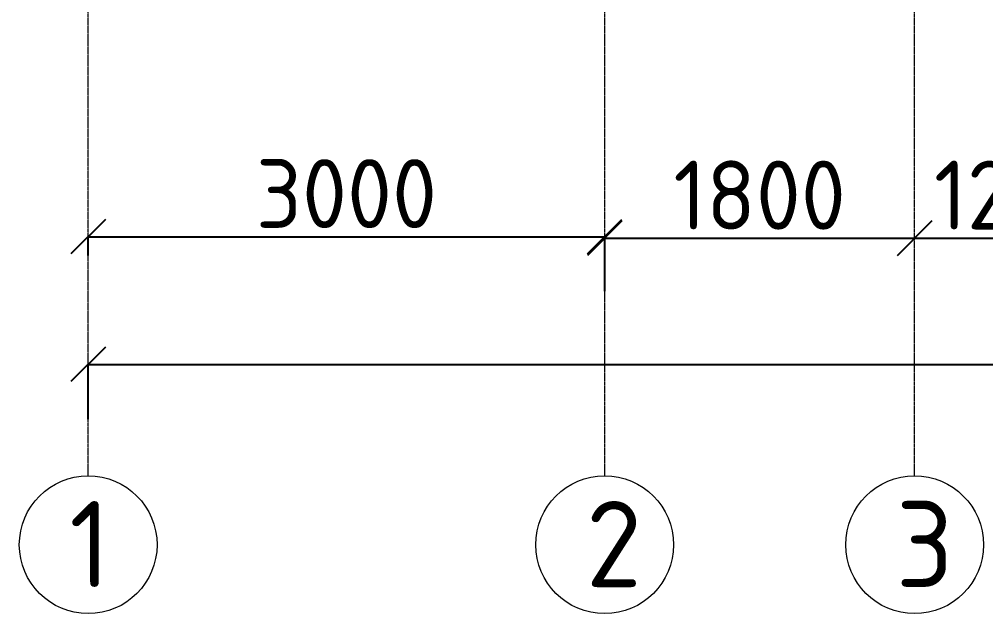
# Model space of a CAD drawing. Header units: millimetres. Extents: x -10163 to 1081624, y -5450 to 230390.
# Drawn here: x 310777 to 316390, y 52195 to 55645 of the extents above; entities that cross this region are included whole.
import ezdxf

# ---------------------------------------------------------------- set-up
doc = ezdxf.new("R2010")
doc.units = ezdxf.units.MM
doc.header["$PDMODE"] = 35
doc.linetypes.add('Штрих-пунктир', pattern=[24, 20, -1.5, 1, -1.5])
doc.layers.add('Оси 2', color=253, linetype='Continuous')
doc.layers.add('Покрытия', color=50, linetype='Continuous')
doc.styles.add('ГОСТ', font='GOST Common.ttf', dxfattribs={"height": 400})
doc.dimstyles.new('ГОСТ', dxfattribs={"dimtxt": 400, "dimasz": 200, "dimexe": 0.18, "dimexo": 0.0625, "dimgap": 50, "dimtad": 1, "dimdec": 0, "dimzin": 0, "dimdsep": 46, "dimtxsty": 'ГОСТ', "dimblk": 'OBLIQUE', "dimcen": 0.09, "dimadec": 0, "dimazin": 0, "dimtfac": 1, "dimtdec": 0, "dimtofl": 0, "dimtmove": 0, "dimatfit": 3, "dimldrblk": 'NONE', "dimfxl": 1, "dimtolj": 1, "dimtzin": 0, "dimarcsym": 0})

# ---------------------------------------------------------------- blocks, each defined once
blk = doc.blocks.new('_Oblique')
at = {"color": 0, "linetype": 'ByBlock', "lineweight": -2}
blk.add_line((-0.5, -0.5), (0.5, 0.5), dxfattribs=at)
blk = doc.blocks.new('*D965')
at = {"layer": 'Defpoints', "color": 0, "transparency": 16777216}
for p in [(314177.3, 54383.3), (311177.3, 54273.3), (314177.3, 54273.3)]:
    blk.add_point(p, dxfattribs=at)
at = {"layer": 'Покрытия', "color": 0, "lineweight": -2, "transparency": 16777216}
for p, q in [((311177.3, 54273.3), (311177.3, 54383.5)), ((311177.3, 54383.3), (314177.3, 54383.3)), ((314177.3, 54273.3), (314177.3, 54383.5))]:
    blk.add_line(p, q, dxfattribs=at)
at = {"layer": 'Покрытия', "color": 0, "lineweight": -2, "transparency": 16777216, "xscale": 200, "yscale": 200, "zscale": 200, "rotation": 180}
blk.add_blockref('_Oblique', (311177.3, 54383.3), dxfattribs=at)
at = {"layer": 'Покрытия', "color": 0, "lineweight": -2, "transparency": 16777216, "xscale": 200, "yscale": 200, "zscale": 200}
blk.add_blockref('_Oblique', (314177.3, 54383.3), dxfattribs=at)
at = {"layer": 'Покрытия', "color": 0, "lineweight": 9, "transparency": 16777216, "insert": (312677.3, 54633.3), "char_height": 400, "attachment_point": 5, "style": 'ГОСТ'}
blk.add_mtext('\\A1;3000', dxfattribs=at)
blk = doc.blocks.new('_None')
blk = doc.blocks.new('*D966')
at = {"layer": 'Defpoints', "color": 0, "transparency": 16777216}
for p in [(315977.3, 54374.7), (315977.3, 54374.7), (314177.3, 54068)]:
    blk.add_point(p, dxfattribs=at)
at = {"layer": 'Покрытия', "color": 0, "lineweight": -2, "transparency": 16777216}
for p, q in [((314177.3, 54068), (314177.3, 54374.9)), ((314177.3, 54374.7), (315977.3, 54374.7)), ((315977.3, 54374.8), (315977.3, 54374.9))]:
    blk.add_line(p, q, dxfattribs=at)
at = {"layer": 'Покрытия', "color": 0, "lineweight": -2, "transparency": 16777216, "xscale": 200, "yscale": 200, "zscale": 200, "rotation": 180}
blk.add_blockref('_Oblique', (314177.3, 54374.7), dxfattribs=at)
at = {"layer": 'Покрытия', "color": 0, "lineweight": -2, "transparency": 16777216, "xscale": 200, "yscale": 200, "zscale": 200}
blk.add_blockref('_Oblique', (315977.3, 54374.7), dxfattribs=at)
at = {"layer": 'Покрытия', "color": 0, "lineweight": 9, "transparency": 16777216, "insert": (315077.3, 54624.7), "char_height": 400, "attachment_point": 5, "style": 'ГОСТ'}
blk.add_mtext('\\A1;1800', dxfattribs=at)
blk = doc.blocks.new('*D967')
at = {"layer": 'Defpoints', "color": 0, "transparency": 16777216}
for p in [(315977.3, 54374.7), (317177.3, 54374.7), (317177.3, 54374.7)]:
    blk.add_point(p, dxfattribs=at)
at = {"layer": 'Покрытия', "color": 0, "lineweight": -2, "transparency": 16777216}
for p, q in [((315977.3, 54374.8), (315977.3, 54374.9)), ((315977.3, 54374.7), (317177.3, 54374.7)), ((317177.3, 54374.8), (317177.3, 54374.9))]:
    blk.add_line(p, q, dxfattribs=at)
at = {"layer": 'Покрытия', "color": 0, "lineweight": -2, "transparency": 16777216, "xscale": 200, "yscale": 200, "zscale": 200, "rotation": 180}
blk.add_blockref('_Oblique', (315977.3, 54374.7), dxfattribs=at)
at = {"layer": 'Покрытия', "color": 0, "lineweight": -2, "transparency": 16777216, "xscale": 200, "yscale": 200, "zscale": 200}
blk.add_blockref('_Oblique', (317177.3, 54374.7), dxfattribs=at)
at = {"layer": 'Покрытия', "color": 0, "lineweight": 9, "transparency": 16777216, "insert": (316577.3, 54624.7), "char_height": 400, "attachment_point": 5, "style": 'ГОСТ'}
blk.add_mtext('\\A1;1200', dxfattribs=at)
blk = doc.blocks.new('*D975')
at = {"layer": 'Defpoints', "color": 0, "transparency": 16777216}
for p in [(341177.3, 54076.3), (341177.3, 53642.1), (311177.3, 53324.4)]:
    blk.add_point(p, dxfattribs=at)
at = {"layer": 'Покрытия', "color": 0, "lineweight": -2, "transparency": 16777216}
for p, q in [((341177.3, 54076.2), (341177.3, 53641.9)), ((311177.3, 53324.5), (311177.3, 53642.2)), ((311177.3, 53642.1), (341177.3, 53642.1))]:
    blk.add_line(p, q, dxfattribs=at)
at = {"layer": 'Покрытия', "color": 0, "lineweight": -2, "transparency": 16777216, "xscale": 200, "yscale": 200, "zscale": 200, "rotation": 180}
blk.add_blockref('_Oblique', (311177.3, 53642.1), dxfattribs=at)
at = {"layer": 'Покрытия', "color": 0, "lineweight": -2, "transparency": 16777216, "xscale": 200, "yscale": 200, "zscale": 200}
blk.add_blockref('_Oblique', (341177.3, 53642.1), dxfattribs=at)
at = {"layer": 'Покрытия', "color": 0, "lineweight": 9, "transparency": 16777216, "insert": (326177.3, 53892.1), "char_height": 400, "attachment_point": 5, "style": 'ГОСТ'}
blk.add_mtext('\\A1;30000', dxfattribs=at)

msp = doc.modelspace()

# ---------------------------------------------------------------- linework, layer by layer
at = {"layer": 'Оси 2', "linetype": 'Штрих-пунктир', "lineweight": 9}
for p, q in [((311177.304, 52995.078), (311177.304, 81646.76)), ((314177.304, 52995.078), (314177.304, 81646.76)), ((315977.304, 52995.078), (315977.304, 81646.76)), ((311177.304, 52995.078), (311177.304, 81596.76)), ((314177.304, 52995.078), (314177.304, 81596.76)), ((315977.304, 52995.078), (315977.304, 81596.76))]:
    msp.add_line(p, q, dxfattribs=at)
at = {"layer": 'Оси 2', "lineweight": 9}
for centre in [(311177.304, 52595.078), (311177.304, 52595.078), (314177.304, 52595.078), (315977.304, 52595.078)]:
    msp.add_circle(centre, 400, dxfattribs=at)

# ---------------------------------------------------------------- texts
at = {"layer": 'Оси 2', "lineweight": 9, "char_height": 500, "attachment_point": 1, "style": 'ГОСТ'}
for s, insert in [('1', (311067.938, 52848.8)), ('2', (314067.938, 52848.8)), ('3', (315867.938, 52848.8))]:
    msp.add_mtext_dynamic_manual_height_columns(s, width=529.33393, gutter_width=12.5, heights=[0], dxfattribs=dict(at, insert=insert))

# ---------------------------------------------------------------- dimensions: what is measured, and where the dimension line sits
at = {"layer": 'Покрытия', "lineweight": 9}
for base, p1, p2, picture, middle in [((314177.304, 54383.272), (311177.304, 54273.272), (314177.304, 54273.272), '*D965', (312677.304, 54633.272)), ((315977.304, 54374.729), (314177.304, 54067.97), (315977.304, 54374.729), '*D966', (315077.304, 54624.729)), ((317177.304, 54374.729), (315977.304, 54374.729), (317177.304, 54374.729), '*D967', (316577.304, 54624.729)), ((341177.304, 53642.061), (311177.304, 53324.434), (341177.304, 54076.311), '*D975', (326177.304, 53892.061))]:
    dim = msp.add_linear_dim(base=base, p1=p1, p2=p2, dimstyle='ГОСТ', dxfattribs=at)
    dim.commit()
    dim.dimension.update_dxf_attribs({"geometry": picture, "text_midpoint": middle})

doc.saveas('drawing.dxf')
